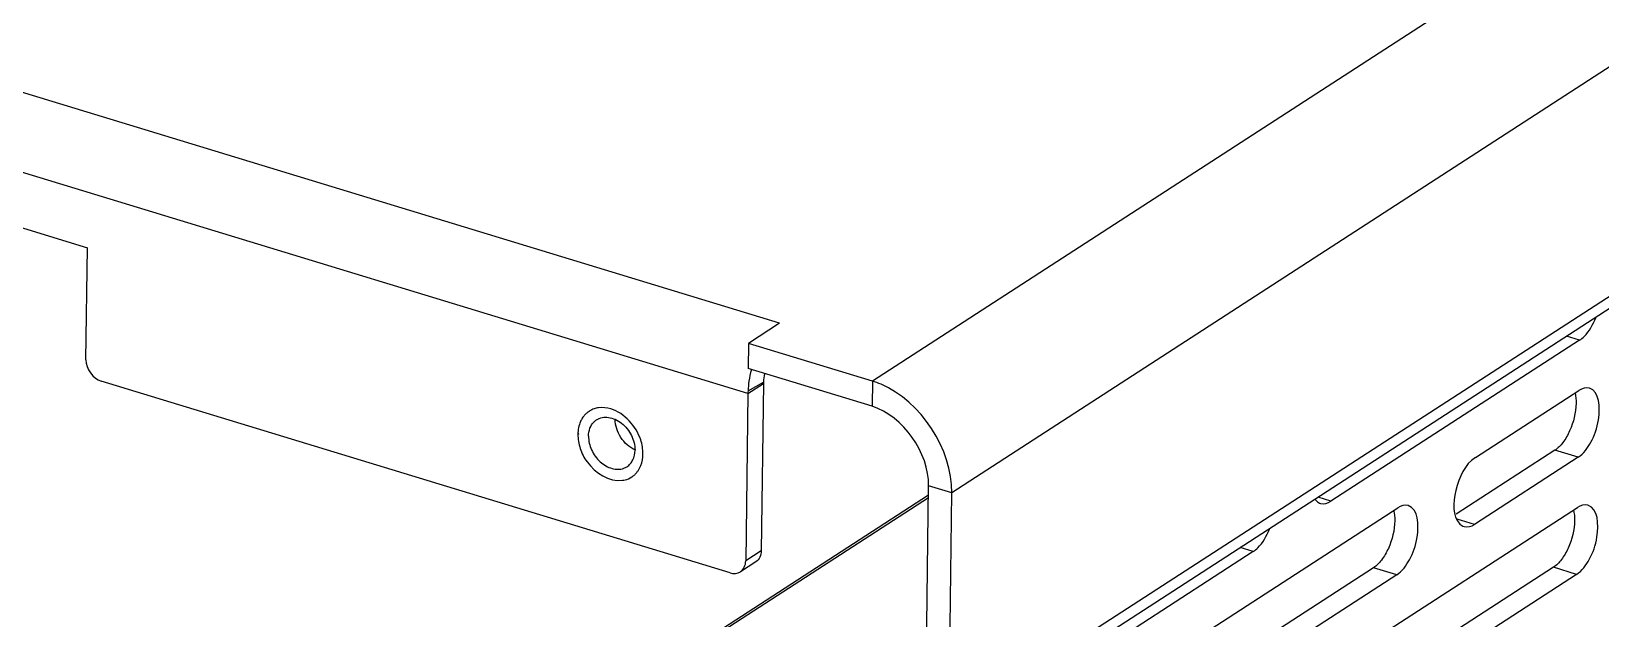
# Model space of a CAD drawing. Header units: millimetres. Extents: x -177 to 18421, y -5017 to 3255.
# Drawn here: x 4818.57 to 4839.62, y 730.69 to 738.57 of the extents above; entities that cross this region are included whole.
import ezdxf

# ---------------------------------------------------------------- set-up
doc = ezdxf.new("R2010")
doc.units = ezdxf.units.MM
doc.header["$LTSCALE"] = 46.255
doc.layers.get('0').update_dxf_attribs({"linetype": 'CONTINUOUS'})
doc.layers.add('02___PRT_ALL_AXES', color=7, linetype='CONTINUOUS')

msp = doc.modelspace()

# ---------------------------------------------------------------- linework, layer by layer
at = {"color": 3, "linetype": 'Continuous'}
for p, q in [((4828.604, 734.656), (4738.513, 762.117)), ((4828.178, 733.712), (4738.087, 761.174)), ((4852.923, 748.823), (4829.849, 733.879)), ((4854.128, 747.417), (4830.915, 732.382)), ((4854.088, 744.311), (4830.875, 729.277)), ((4849.689, 741.299), (4830.715, 729.011)), ((4815.495, 736.835), (4819.318, 735.669)), ((4819.298, 734.166), (4819.318, 735.669)), ((4828.604, 734.656), (4828.187, 734.386)), ((4829.849, 733.879), (4828.187, 734.386)), ((4839.337, 734.429), (4836.001, 732.268)), ((4827.939, 731.306), (4819.503, 733.878)), ((4828.178, 733.712), (4828.15, 731.468)), ((4837.938, 732.855), (4839.328, 733.756)), ((4839.317, 732.858), (4837.927, 731.958)), ((4830.875, 729.277), (4830.915, 732.382)), ((4832.448, 729.299), (4836.896, 732.18)), ((4835.972, 730.024), (4839.308, 732.184)), ((4834.958, 731.593), (4830.649, 728.802)), ((4836.884, 731.282), (4832.436, 728.401)), ((4839.297, 731.287), (4835.961, 729.126))]:
    msp.add_line(p, q, dxfattribs=at)
at = {"color": 7, "linetype": 'Continuous'}
for p, q in [((4828.187, 734.386), (4828.183, 734.049)), ((4839.337, 734.429), (4839.163, 734.482)), ((4829.845, 733.542), (4828.183, 734.049)), ((4828.178, 733.712), (4828.387, 733.847)), ((4828.18, 733.751), (4828.387, 733.867)), ((4828.387, 733.847), (4828.358, 731.603)), ((4828.387, 733.867), (4828.387, 733.847)), ((4829.849, 733.879), (4829.845, 733.542)), ((4839.005, 732.953), (4837.68, 732.094)), ((4839.317, 732.858), (4839.005, 732.953)), ((4830.563, 729.372), (4830.603, 732.477)), ((4830.915, 732.382), (4830.603, 732.477)), ((4830.601, 732.348), (4821.668, 726.563)), ((4830.601, 732.316), (4821.683, 726.54)), ((4836.001, 732.268), (4835.827, 732.321)), ((4837.927, 731.958), (4837.696, 732.028)), ((4828.358, 731.603), (4828.15, 731.468)), ((4834.958, 731.593), (4834.784, 731.646)), ((4828.286, 731.456), (4828.078, 731.321)), ((4838.985, 731.382), (4835.713, 729.263)), ((4839.297, 731.287), (4838.985, 731.382)), ((4836.573, 731.377), (4832.189, 728.538)), ((4836.884, 731.282), (4836.573, 731.377))]:
    msp.add_line(p, q, dxfattribs=at)
at = {"color": 3, "linetype": 'Continuous'}
msp.add_lwpolyline([(4828.18, 733.751), (4828.179, 733.732), (4828.178, 733.712)], dxfattribs=at)
for centre, radius, start, end in [((4829.655, 733.659), 1.479, 165.2664, 171.4579), ((4829.501, 732.739), 1.192, 67.0894, 72.9963)]:
    msp.add_arc(centre, radius, start, end, dxfattribs=at)
for points, knots in [([(4839.337, 734.429), (4839.359, 734.443), (4839.454, 734.525), (4839.517, 734.639), (4839.553, 734.731)], [0, 0, 0, 0, 0.210107, 1, 1, 1, 1]), ([(4839.317, 732.858), (4839.391, 732.906), (4839.51, 733.077), (4839.618, 733.369), (4839.608, 733.742), (4839.468, 733.785)], [0, 0, 0, 0, 0.257826, 0.570702, 1, 1, 1, 1]), ([(4837.938, 732.855), (4837.794, 732.762), (4837.657, 732.453), (4837.624, 732.068), (4837.732, 731.962)], [0, 0, 0, 0, 0.531434, 1, 1, 1, 1]), ([(4835.789, 732.293), (4835.791, 732.289), (4835.797, 732.282), (4835.803, 732.276), (4835.806, 732.273)], [0, 0, 0, 0, 0.508202, 1, 1, 1, 1]), ([(4835.806, 732.273), (4835.814, 732.265), (4835.831, 732.251), (4835.851, 732.242), (4835.861, 732.239)], [0, 0, 0, 0, 0.511486, 1, 1, 1, 1]), ([(4836.884, 731.282), (4836.958, 731.33), (4837.078, 731.502), (4837.185, 731.793), (4837.176, 732.167), (4837.036, 732.21)], [0, 0, 0, 0, 0.257826, 0.570702, 1, 1, 1, 1]), ([(4839.297, 731.287), (4839.37, 731.334), (4839.49, 731.506), (4839.597, 731.798), (4839.588, 732.171), (4839.448, 732.214)], [0, 0, 0, 0, 0.257826, 0.570702, 1, 1, 1, 1]), ([(4834.958, 731.593), (4834.98, 731.607), (4835.076, 731.689), (4835.139, 731.803), (4835.175, 731.895)], [0, 0, 0, 0, 0.210107, 1, 1, 1, 1]), ([(4837.732, 731.962), (4837.74, 731.954), (4837.757, 731.94), (4837.777, 731.931), (4837.787, 731.928)], [0, 0, 0, 0, 0.511486, 1, 1, 1, 1])]:
    msp.add_open_spline(points, degree=3, knots=knots, dxfattribs=at)
for points in [[(4819.298, 734.166), (4819.297, 734.048), (4819.391, 733.912), (4819.503, 733.878)], [(4828.192, 733.878), (4828.186, 733.836), (4828.182, 733.794), (4828.18, 733.751)], [(4830.915, 732.382), (4830.922, 732.961), (4830.498, 733.612), (4829.965, 733.837)], [(4839.468, 733.785), (4839.423, 733.799), (4839.368, 733.782), (4839.328, 733.756)], [(4835.861, 732.239), (4835.907, 732.225), (4835.961, 732.243), (4836.001, 732.268)], [(4837.036, 732.21), (4836.99, 732.223), (4836.936, 732.206), (4836.896, 732.18)], [(4839.448, 732.214), (4839.402, 732.228), (4839.348, 732.21), (4839.308, 732.184)], [(4837.787, 731.928), (4837.832, 731.914), (4837.887, 731.932), (4837.927, 731.958)], [(4828.078, 731.321), (4828.123, 731.35), (4828.149, 731.413), (4828.15, 731.468)], [(4827.939, 731.306), (4827.983, 731.293), (4828.039, 731.296), (4828.078, 731.321)]]:
    msp.add_open_spline(points, degree=3, dxfattribs=at)
at = {"color": 7, "linetype": 'Continuous'}
for points in [[(4828.403, 733.98), (4828.395, 733.943), (4828.389, 733.905), (4828.387, 733.867)], [(4839.275, 733.722), (4839.286, 733.676), (4839.289, 733.629), (4839.289, 733.582)], [(4830.603, 732.477), (4830.609, 732.913), (4830.262, 733.415), (4829.845, 733.542)], [(4839.289, 733.582), (4839.287, 733.455), (4839.255, 733.327), (4839.203, 733.212)], [(4839.203, 733.212), (4839.179, 733.157), (4839.149, 733.104), (4839.112, 733.056)], [(4839.112, 733.056), (4839.082, 733.017), (4839.047, 732.98), (4839.005, 732.953)], [(4836.842, 732.147), (4836.853, 732.101), (4836.857, 732.053), (4836.856, 732.006)], [(4839.254, 732.151), (4839.266, 732.105), (4839.269, 732.058), (4839.269, 732.011)], [(4836.856, 732.006), (4836.855, 731.88), (4836.823, 731.752), (4836.771, 731.636)], [(4839.269, 732.011), (4839.267, 731.884), (4839.235, 731.756), (4839.183, 731.64)], [(4828.358, 731.603), (4828.357, 731.548), (4828.332, 731.485), (4828.286, 731.456)], [(4836.771, 731.636), (4836.746, 731.581), (4836.716, 731.528), (4836.679, 731.48)], [(4839.183, 731.64), (4839.158, 731.585), (4839.128, 731.532), (4839.092, 731.485)], [(4836.679, 731.48), (4836.649, 731.441), (4836.614, 731.404), (4836.573, 731.377)], [(4839.092, 731.485), (4839.062, 731.445), (4839.027, 731.408), (4838.985, 731.382)]]:
    msp.add_open_spline(points, degree=3, dxfattribs=at)
msp.add_open_spline([(4826.663, 732.957), (4826.586, 732.992), (4826.455, 733.113), (4826.398, 733.283), (4826.398, 733.368)], degree=3, knots=[0, 0, 0, 0, 0.500026, 1, 1, 1, 1], dxfattribs=at)
at = {"layer": '02___PRT_ALL_AXES', "color": 7, "linetype": 'Continuous'}
msp.add_line((4825.898, 733.168), (4825.915, 733.179), dxfattribs=at)
at = {"layer": '02___PRT_ALL_AXES', "color": 3, "linetype": 'Continuous'}
for centre, radius, start, end in [((4826.209, 733.227), 0.295, 118.9763, 122.9457), ((4826.211, 733.225), 0.299, 114.9561, 118.9753), ((4826.215, 733.216), 0.308, 103.0231, 114.9079), ((4826.218, 733.202), 0.323, 98.0679, 103.0684), ((4826.248, 733.198), 0.344, 147.7324, 155.9293), ((4826.231, 733.208), 0.325, 142.1678, 147.7027), ((4826.208, 733.229), 0.293, 122.9468, 126.6975), ((4826.45, 732.867), 0.321, 278.0607, 284.3282), ((4826.46, 732.841), 0.293, 302.9462, 307.3869), ((4826.46, 732.842), 0.295, 307.3926, 310.736)]:
    msp.add_arc(centre, radius, start, end, dxfattribs=at)
at = {"layer": '02___PRT_ALL_AXES', "color": 7, "linetype": 'Continuous'}
for centre, radius, start, end in [((4826.266, 733.181), 0.216, 132.8386, 135.7666), ((4826.264, 733.183), 0.212, 122.953, 132.8409), ((4826.44, 732.911), 0.213, 289.9917, 302.8719)]:
    msp.add_arc(centre, radius, start, end, dxfattribs=at)
at = {"layer": '02___PRT_ALL_AXES', "color": 3, "linetype": 'Continuous'}
for points in [[(4826.34, 733.506), (4826.287, 733.523), (4826.228, 733.529), (4826.173, 733.521)], [(4826.74, 733.092), (4826.679, 733.274), (4826.524, 733.45), (4826.34, 733.506)], [(4825.933, 733.338), (4825.91, 733.285), (4825.899, 733.226), (4825.898, 733.168)], [(4825.898, 733.168), (4825.897, 733.104), (4825.908, 733.039), (4825.929, 732.977)], [(4826.77, 732.902), (4826.771, 732.966), (4826.76, 733.031), (4826.74, 733.092)], [(4826.741, 732.746), (4826.761, 732.795), (4826.77, 732.849), (4826.77, 732.902)], [(4826.53, 732.555), (4826.562, 732.563), (4826.592, 732.577), (4826.62, 732.595)]]:
    msp.add_open_spline(points, degree=3, dxfattribs=at)
for points, knots in [([(4826.033, 733.464), (4826.022, 733.456), (4826.001, 733.439), (4825.983, 733.418), (4825.975, 733.407)], [0, 0, 0, 0, 0.497005, 1, 1, 1, 1]), ([(4825.929, 732.977), (4825.95, 732.913), (4826.058, 732.694), (4826.319, 732.524), (4826.496, 732.549)], [0, 0, 0, 0, 0.276148, 1, 1, 1, 1]), ([(4826.652, 732.618), (4826.662, 732.627), (4826.681, 732.646), (4826.697, 732.667), (4826.705, 732.678)], [0, 0, 0, 0, 0.496238, 1, 1, 1, 1]), ([(4826.705, 732.678), (4826.712, 732.688), (4826.725, 732.711), (4826.736, 732.734), (4826.741, 732.746)], [0, 0, 0, 0, 0.493896, 1, 1, 1, 1])]:
    msp.add_open_spline(points, degree=3, knots=knots, dxfattribs=at)
at = {"layer": '02___PRT_ALL_AXES', "color": 7, "linetype": 'Continuous'}
for points, knots in [([(4826.041, 733.142), (4826.041, 733.178), (4826.052, 733.247), (4826.089, 733.308), (4826.112, 733.331)], [0, 0, 0, 0, 0.523014, 1, 1, 1, 1]), ([(4826.148, 733.361), (4826.171, 733.376), (4826.224, 733.397), (4826.312, 733.398), (4826.402, 733.37), (4826.518, 733.298), (4826.628, 733.159), (4826.665, 733.02), (4826.664, 732.952)], [0, 0, 0, 0, 0.104499, 0.215014, 0.334952, 0.464329, 0.737174, 1, 1, 1, 1]), ([(4826.041, 733.142), (4826.04, 733.079), (4826.071, 732.95), (4826.167, 732.817), (4826.27, 732.74), (4826.352, 732.705), (4826.435, 732.693), (4826.489, 732.702), (4826.513, 732.711)], [0, 0, 0, 0, 0.258485, 0.528672, 0.658837, 0.781056, 0.894283, 1, 1, 1, 1]), ([(4826.556, 732.732), (4826.573, 732.743), (4826.603, 732.77), (4826.65, 732.841), (4826.663, 732.907), (4826.664, 732.952)], [0, 0, 0, 0, 0.234321, 0.476309, 1, 1, 1, 1])]:
    msp.add_open_spline(points, degree=3, knots=knots, dxfattribs=at)

doc.saveas('drawing.dxf')
